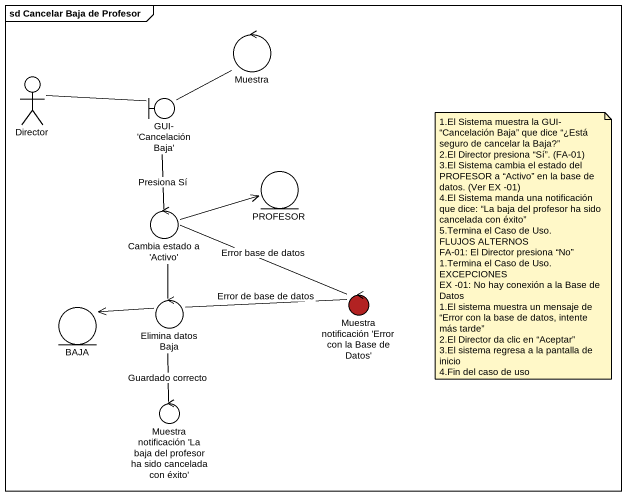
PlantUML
@startuml
mainframe sd Cancelar Baja de Profesor
control Muestra
actor Director
boundary "GUI- 'Cancelación Baja'" as GUI_Cancelación_Baja
entity PROFESOR
control "Cambia estado a 'Activo'" as Cambia_estado_a_Activo
entity BAJA
control "Elimina datos Baja" as Elimina_datos_Baja
control "Muestra notificación 'Error con la Base de Datos'" as Muestra_notificación_Error #B22222
control "Muestra notificación 'La baja del profesor ha sido cancelada con éxito'" as Muestra_notificación_La
Muestra -- GUI_Cancelación_Baja
Director -right- GUI_Cancelación_Baja
GUI_Cancelación_Baja -- Cambia_estado_a_Activo : Presiona Sí
Cambia_estado_a_Activo -right-> PROFESOR
Cambia_estado_a_Activo -- Elimina_datos_Baja
Cambia_estado_a_Activo -right- Muestra_notificación_Error : Error base de datos
Elimina_datos_Baja -left-> BAJA
Elimina_datos_Baja -right- Muestra_notificación_Error : Error de base de datos
Elimina_datos_Baja -- Muestra_notificación_La : Guardado correcto
note as N1
  1.El Sistema muestra la GUI- “Cancelación Baja” que dice “¿Está seguro de cancelar la Baja?”
  2.El Director presiona “Sí”. (FA-01)
  3.El Sistema cambia el estado del PROFESOR a “Activo” en la base de datos. (Ver EX -01)
  4.El Sistema manda una notificación que dice: “La baja del profesor ha sido cancelada con éxito”
  5.Termina el Caso de Uso.
  FLUJOS ALTERNOS
  FA-01: El Director presiona “No”
  1.Termina el Caso de Uso.
  EXCEPCIONES
  EX -01: No hay conexión a la Base de Datos
  1.El sistema muestra un mensaje de “Error con la base de datos, intente más tarde”
  2.El Director da clic en “Aceptar”
  3.El sistema regresa a la pantalla de inicio
  4.Fin del caso de uso
end note
@enduml
